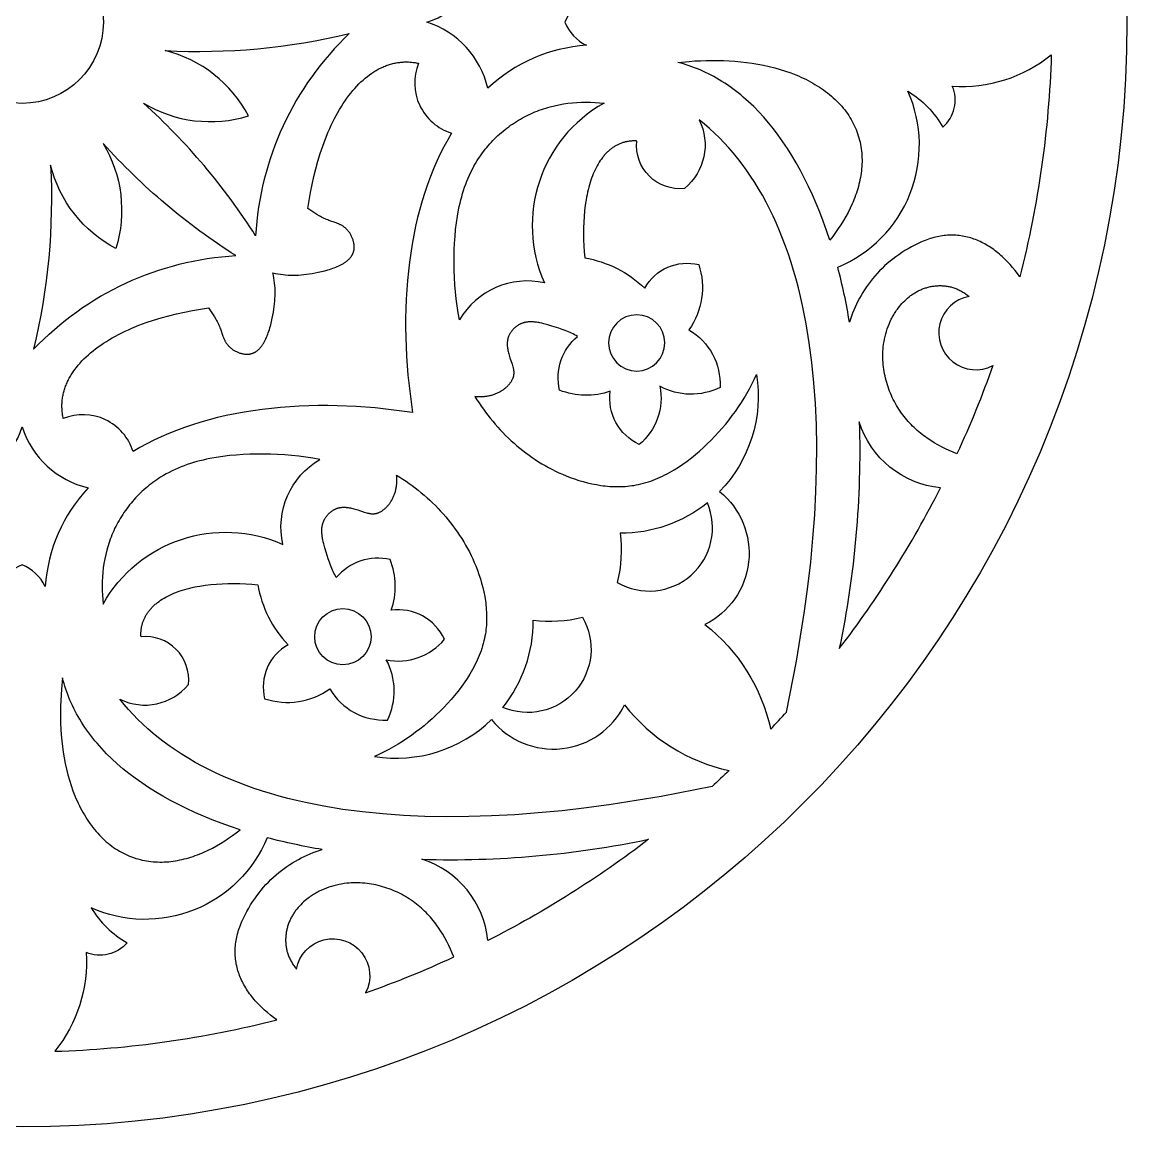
# Model space of a CAD drawing. Extents: x 4084 to 4967, y 642 to 1525.
# Drawn here: x 4525.8 to 4967.3, y 641.6 to 1083.1 of the extents above; entities that cross this region are included whole.
import ezdxf

# ---------------------------------------------------------------- set-up
doc = ezdxf.new("R2010")
doc.units = 0
doc.layers.add('LAYER_1', color=1, linetype='CONTINUOUS')

msp = doc.modelspace()

# ---------------------------------------------------------------- linework, layer by layer
at = {"layer": 'LAYER_1'}
for points in [[(4687.6, 1083.1, 0.262072), (4711.95, 1109.55, 0.173657), (4751.35, 1092.38, 0.181067), (4742.7, 1083.1, 0.181067), (4751.35, 1073.82, 0.173657), (4711.95, 1056.66, 0.262072)], [(4574.28, 1050.72, 0.212453), (4616.31, 1045.62, 0.212453), (4582.98, 1071.73, 0.072646), (4656.55, 1078.52, 0.19036), (4619.15, 997.68, 0.068279)], [(4851.76, 985.17, 0.422668), (4879.77, 1055.47, -0.127435), (4893.76, 1041.14, 0.326761), (4897.54, 1057.54, 0.189007), (4937.09, 1070.02, -0.054597), (4924.51, 981.31), (4923.57, 982.59), (4922.6, 983.84), (4921.62, 985.04), (4920.6, 986.2), (4919.57, 987.32), (4918.51, 988.39), (4917.43, 989.41), (4916.88, 989.9), (4916.33, 990.38), (4915.77, 990.85), (4915.21, 991.3), (4914.64, 991.75), (4914.07, 992.17), (4913.49, 992.59), (4912.9, 992.99), (4912.31, 993.37), (4911.72, 993.75), (4911.12, 994.1), (4910.52, 994.45), (4909.91, 994.77), (4909.3, 995.09), (4908.68, 995.38), (4908.06, 995.67), (4907.44, 995.93), (4906.81, 996.18), (4906.18, 996.42), (4905.54, 996.64), (4904.9, 996.84), (4904.25, 997.03), (4903.61, 997.2), (4902.96, 997.35), (4902.3, 997.49), (4901.64, 997.61), (4900.98, 997.71), (4900.32, 997.8), (4899.65, 997.87), (4898.98, 997.92), (4898.31, 997.95), (4897.64, 997.97), (4896.96, 997.97), (4896.28, 997.95), (4895.6, 997.92), (4894.92, 997.87), (4894.23, 997.8), (4893.55, 997.71), (4892.86, 997.6), (4892.17, 997.48), (4891.48, 997.34), (4890.79, 997.18), (4890.1, 997), (4889.41, 996.81), (4888.71, 996.59), (4888.02, 996.36), (4887.33, 996.11), (4886.63, 995.85), (4885.94, 995.57), (4885.24, 995.27), (4883.87, 994.63), (4882.51, 993.96), (4881.19, 993.26), (4879.88, 992.53), (4878.61, 991.77), (4877.36, 990.98), (4876.14, 990.16), (4874.95, 989.31), (4873.79, 988.43), (4872.66, 987.53), (4871.56, 986.6), (4870.5, 985.65), (4869.47, 984.67), (4868.47, 983.67), (4867.51, 982.66), (4866.58, 981.62), (4865.68, 980.56), (4864.82, 979.48), (4864, 978.39), (4863.21, 977.28), (4862.45, 976.16), (4861.74, 975.02), (4861.05, 973.87), (4860.41, 972.72), (4859.79, 971.55), (4859.21, 970.37), (4858.67, 969.18), (4858.16, 967.99), (4857.69, 966.79), (4857.25, 965.59), (4856.84, 964.38), (4856.46, 963.18, 0.023045)], [(4681.86, 927.06), (4674.41, 928.09), (4666.89, 928.9), (4659.31, 929.47), (4651.72, 929.78), (4647.93, 929.84), (4644.14, 929.84), (4640.36, 929.76), (4636.59, 929.62), (4632.85, 929.4), (4629.12, 929.11), (4625.42, 928.75), (4621.74, 928.32), (4618.1, 927.81), (4614.5, 927.23), (4610.94, 926.58), (4607.43, 925.85), (4603.96, 925.04), (4600.55, 924.17), (4597.2, 923.21), (4593.91, 922.19), (4590.68, 921.09), (4587.52, 919.93), (4584.43, 918.69), (4581.42, 917.38), (4578.49, 916), (4575.64, 914.56), (4572.87, 913.05), (4570.19, 911.47, 0.437486), (4542.28, 924.72), (4542.19, 925.15), (4542.11, 925.58), (4542.03, 926.02), (4541.97, 926.45), (4541.91, 926.89), (4541.86, 927.33), (4541.82, 927.77), (4541.79, 928.21), (4541.77, 928.65), (4541.75, 929.1), (4541.75, 929.54), (4541.75, 929.98), (4541.76, 930.43), (4541.78, 930.88), (4541.81, 931.32), (4541.85, 931.77), (4541.9, 932.22), (4541.96, 932.67), (4542.03, 933.12), (4542.1, 933.57), (4542.19, 934.02), (4542.28, 934.47), (4542.39, 934.92), (4542.5, 935.37), (4542.63, 935.82), (4542.76, 936.27), (4542.91, 936.72), (4543.06, 937.17), (4543.23, 937.62), (4543.4, 938.07), (4543.58, 938.52), (4543.78, 938.97), (4543.98, 939.42), (4544.19, 939.86), (4544.42, 940.31), (4544.65, 940.76), (4544.89, 941.2), (4545.15, 941.64), (4545.41, 942.09), (4545.68, 942.53), (4546.26, 943.4), (4546.88, 944.28), (4547.53, 945.14), (4548.23, 946), (4548.96, 946.85), (4549.74, 947.7), (4550.55, 948.53), (4551.4, 949.35), (4552.29, 950.17), (4553.22, 950.97), (4554.18, 951.76), (4555.18, 952.54), (4556.21, 953.31), (4557.28, 954.06), (4558.38, 954.8), (4559.52, 955.53), (4560.69, 956.24), (4561.88, 956.94), (4563.11, 957.62), (4564.37, 958.29), (4565.66, 958.93), (4566.97, 959.57), (4568.31, 960.18), (4569.67, 960.78), (4572.47, 961.93), (4575.35, 963), (4578.31, 964), (4581.34, 964.92), (4584.42, 965.77), (4587.55, 966.55), (4590.71, 967.25), (4593.91, 967.87), (4597.12, 968.42), (4600.34, 968.9), (4602.71, 965.29), (4603.26, 964.36), (4603.52, 963.89), (4603.78, 963.42), (4604.03, 962.94), (4604.26, 962.46), (4604.49, 961.96), (4604.7, 961.47), (4604.89, 960.99), (4605.07, 960.51), (4606.08, 957.58), (4606.27, 957.1), (4606.46, 956.63), (4606.67, 956.17), (4606.78, 955.94), (4606.9, 955.71), (4607.02, 955.49), (4607.14, 955.27), (4607.28, 955.05), (4607.41, 954.83), (4607.56, 954.62), (4607.71, 954.42), (4607.86, 954.21), (4608.03, 954.01), (4608.12, 953.9), (4608.22, 953.79), (4608.43, 953.57), (4608.64, 953.35), (4608.86, 953.15), (4609.09, 952.95), (4609.33, 952.75), (4609.57, 952.56), (4609.82, 952.38), (4610.08, 952.2), (4610.34, 952.04), (4610.61, 951.87), (4610.88, 951.72), (4611.16, 951.57), (4611.44, 951.43), (4611.72, 951.3), (4612.01, 951.18), (4612.3, 951.07), (4612.59, 950.96), (4612.88, 950.86), (4613.18, 950.77), (4613.47, 950.69), (4613.77, 950.62), (4614.06, 950.56), (4614.36, 950.51), (4614.65, 950.46), (4614.94, 950.43), (4615.23, 950.41), (4615.37, 950.4), (4615.52, 950.4), (4615.66, 950.39), (4615.8, 950.39), (4615.94, 950.4), (4616.08, 950.4), (4616.22, 950.41), (4616.36, 950.42), (4616.49, 950.44), (4616.63, 950.45), (4616.76, 950.47), (4616.89, 950.49), (4617.02, 950.52), (4617.15, 950.55), (4617.27, 950.58), (4617.4, 950.61), (4617.52, 950.64), (4617.65, 950.68), (4617.77, 950.72), (4617.89, 950.76), (4618.01, 950.81), (4618.13, 950.85), (4618.25, 950.9), (4618.37, 950.95), (4618.48, 951.01), (4618.6, 951.06), (4618.71, 951.12), (4618.82, 951.18), (4618.94, 951.25), (4619.05, 951.31), (4619.16, 951.38), (4619.27, 951.45), (4619.37, 951.52), (4619.48, 951.6), (4619.69, 951.75), (4619.9, 951.91), (4620.1, 952.08), (4620.3, 952.26), (4620.49, 952.45), (4620.68, 952.64), (4620.87, 952.84), (4621.05, 953.05), (4621.23, 953.26), (4621.41, 953.48), (4621.58, 953.71), (4621.75, 953.94), (4621.91, 954.18), (4622.07, 954.42), (4622.23, 954.67), (4622.39, 954.93), (4622.54, 955.19), (4622.68, 955.46), (4622.97, 956), (4623.24, 956.57), (4623.5, 957.15), (4623.75, 957.74), (4623.99, 958.35), (4624.21, 958.96), (4624.43, 959.59), (4624.63, 960.23), (4624.83, 960.87), (4625.18, 962.17), (4625.5, 963.47), (4625.78, 964.77), (4626.04, 966.05), (4626.24, 967.21), (4626.42, 968.35), (4626.58, 969.46), (4626.7, 970.56), (4626.81, 971.63), (4626.88, 972.69), (4626.93, 973.74), (4626.94, 974.77), (4626.93, 975.8), (4626.89, 976.82), (4626.82, 977.83), (4626.73, 978.84), (4626.6, 979.85), (4626.44, 980.87), (4626.24, 981.88), (4626.02, 982.9), (4627.04, 982.68), (4628.06, 982.49), (4629.07, 982.33), (4630.08, 982.2), (4631.09, 982.1), (4632.11, 982.03), (4633.12, 981.99), (4634.15, 981.98), (4635.19, 982), (4636.23, 982.04), (4637.29, 982.12), (4638.37, 982.22), (4639.46, 982.35), (4640.57, 982.5), (4641.71, 982.68), (4642.87, 982.89), (4644.15, 983.14), (4645.45, 983.42), (4646.75, 983.74), (4648.05, 984.1), (4648.7, 984.29), (4649.33, 984.49), (4649.96, 984.71), (4650.58, 984.93), (4651.18, 985.17), (4651.78, 985.42), (4652.36, 985.68), (4652.92, 985.95), (4653.47, 986.24), (4653.73, 986.39), (4653.99, 986.54), (4654.25, 986.69), (4654.5, 986.85), (4654.74, 987.01), (4654.98, 987.18), (4655.22, 987.34), (4655.44, 987.52), (4655.66, 987.69), (4655.88, 987.87), (4656.08, 988.05), (4656.29, 988.24), (4656.48, 988.43), (4656.66, 988.63), (4656.84, 988.82), (4657.01, 989.03), (4657.17, 989.23), (4657.33, 989.44), (4657.4, 989.55), (4657.47, 989.66), (4657.54, 989.77), (4657.61, 989.88), (4657.68, 989.99), (4657.74, 990.1), (4657.8, 990.21), (4657.86, 990.33), (4657.92, 990.44), (4657.97, 990.56), (4658.02, 990.67), (4658.07, 990.79), (4658.12, 990.91), (4658.16, 991.03), (4658.2, 991.15), (4658.24, 991.27), (4658.28, 991.4), (4658.32, 991.52), (4658.35, 991.65), (4658.38, 991.78), (4658.4, 991.9), (4658.43, 992.03), (4658.45, 992.16), (4658.47, 992.29), (4658.49, 992.43), (4658.5, 992.57), (4658.51, 992.7), (4658.52, 992.84), (4658.53, 992.98), (4658.53, 993.12), (4658.53, 993.26), (4658.53, 993.41), (4658.52, 993.55), (4658.51, 993.69), (4658.49, 993.98), (4658.46, 994.27), (4658.42, 994.57), (4658.36, 994.86), (4658.3, 995.16), (4658.23, 995.45), (4658.15, 995.75), (4658.06, 996.04), (4657.96, 996.33), (4657.86, 996.62), (4657.74, 996.91), (4657.62, 997.2), (4657.49, 997.48), (4657.35, 997.76), (4657.2, 998.04), (4657.05, 998.31), (4656.89, 998.58), (4656.72, 998.84), (4656.54, 999.1), (4656.36, 999.35), (4656.17, 999.6), (4655.98, 999.83), (4655.78, 1000.06), (4655.57, 1000.28), (4655.36, 1000.5), (4655.14, 1000.7), (4655.03, 1000.8), (4654.91, 1000.9), (4654.71, 1001.06), (4654.51, 1001.22), (4654.3, 1001.37), (4654.09, 1001.51), (4653.87, 1001.65), (4653.66, 1001.78), (4653.43, 1001.9), (4653.21, 1002.03), (4652.98, 1002.14), (4652.75, 1002.25), (4652.29, 1002.46), (4651.82, 1002.66), (4651.34, 1002.84), (4648.42, 1003.86), (4647.93, 1004.04), (4647.46, 1004.22), (4646.96, 1004.44), (4646.47, 1004.66), (4645.98, 1004.9), (4645.5, 1005.14), (4645.03, 1005.4), (4644.56, 1005.66), (4643.63, 1006.22), (4640.02, 1008.58), (4640.5, 1011.8), (4641.05, 1015.02), (4641.68, 1018.21), (4642.38, 1021.38), (4643.15, 1024.5), (4644, 1027.59), (4644.93, 1030.61), (4645.93, 1033.57), (4647, 1036.45), (4648.14, 1039.25), (4648.74, 1040.61), (4649.36, 1041.95), (4649.99, 1043.27), (4650.64, 1044.55), (4651.3, 1045.81), (4651.98, 1047.04), (4652.68, 1048.24), (4653.39, 1049.4), (4654.12, 1050.54), (4654.86, 1051.64), (4655.61, 1052.71), (4656.38, 1053.75), (4657.16, 1054.74), (4657.95, 1055.71), (4658.76, 1056.63), (4659.57, 1057.52), (4660.39, 1058.37), (4661.23, 1059.19), (4662.07, 1059.96), (4662.92, 1060.69), (4663.78, 1061.39), (4664.65, 1062.05), (4665.52, 1062.66), (4666.4, 1063.24), (4666.84, 1063.51), (4667.28, 1063.78), (4667.72, 1064.03), (4668.17, 1064.27), (4668.61, 1064.51), (4669.06, 1064.73), (4669.51, 1064.94), (4669.95, 1065.15), (4670.4, 1065.34), (4670.85, 1065.52), (4671.3, 1065.7), (4671.75, 1065.86), (4672.2, 1066.02), (4672.65, 1066.16), (4673.1, 1066.29), (4673.55, 1066.42), (4674, 1066.53), (4674.45, 1066.64), (4674.9, 1066.73), (4675.35, 1066.82), (4675.8, 1066.9), (4676.25, 1066.96), (4676.7, 1067.02), (4677.15, 1067.07), (4677.6, 1067.11), (4678.05, 1067.14), (4678.49, 1067.16), (4678.94, 1067.17), (4679.38, 1067.18), (4679.83, 1067.17), (4680.27, 1067.16), (4680.71, 1067.13), (4681.15, 1067.1), (4681.59, 1067.06), (4682.03, 1067.01), (4682.47, 1066.96), (4682.91, 1066.89), (4683.34, 1066.82), (4683.77, 1066.74), (4684.2, 1066.65, 0.437486), (4697.45, 1038.73), (4695.88, 1036.05), (4694.37, 1033.29), (4692.92, 1030.43), (4691.55, 1027.5), (4690.24, 1024.49), (4689, 1021.4), (4687.83, 1018.24), (4686.73, 1015.02), (4685.71, 1011.72), (4684.76, 1008.37), (4683.88, 1004.96), (4683.08, 1001.5), (4682.35, 997.98), (4681.69, 994.42), (4681.11, 990.82), (4680.61, 987.18), (4680.17, 983.51), (4679.81, 979.81), (4679.52, 976.08), (4679.31, 972.33), (4679.16, 968.56), (4679.09, 964.78), (4679.08, 961), (4679.14, 957.2), (4679.45, 949.61), (4680.02, 942.04), (4680.83, 934.51)], [(4758.35, 1050.72, 0.387941), (4734.57, 978.86, 0.32891), (4700.61, 964.1), (4700.08, 966.89), (4699.63, 969.69), (4699.27, 972.5), (4698.97, 975.33), (4698.75, 978.16), (4698.59, 981.01), (4698.49, 983.88), (4698.45, 986.76), (4698.47, 989.43), (4698.53, 992.12), (4698.64, 994.81), (4698.82, 997.49), (4699.07, 1000.18), (4699.38, 1002.85), (4699.78, 1005.5), (4700.25, 1008.13), (4700.53, 1009.44), (4700.82, 1010.74), (4701.14, 1012.03), (4701.48, 1013.31), (4701.84, 1014.58), (4702.24, 1015.84), (4702.65, 1017.09), (4703.1, 1018.33), (4703.57, 1019.56), (4704.07, 1020.78), (4704.6, 1021.98), (4705.16, 1023.17), (4705.74, 1024.34), (4706.36, 1025.5), (4707.01, 1026.64), (4707.7, 1027.77), (4708.19, 1028.54), (4708.7, 1029.31), (4709.23, 1030.06), (4709.77, 1030.81), (4710.33, 1031.55), (4710.9, 1032.28), (4711.49, 1033), (4712.09, 1033.71), (4712.7, 1034.4), (4713.33, 1035.09), (4713.97, 1035.77), (4714.62, 1036.43), (4715.28, 1037.08), (4715.96, 1037.72), (4716.65, 1038.35), (4717.35, 1038.97), (4718.06, 1039.57), (4718.79, 1040.16), (4719.52, 1040.73), (4720.27, 1041.3), (4721.02, 1041.85), (4721.79, 1042.38), (4722.56, 1042.9), (4723.35, 1043.41), (4724.14, 1043.9), (4724.94, 1044.37), (4725.76, 1044.83), (4726.58, 1045.27), (4727.4, 1045.7), (4728.24, 1046.11), (4729.08, 1046.51), (4729.93, 1046.88), (4730.77, 1047.24), (4731.61, 1047.57), (4732.46, 1047.89), (4733.32, 1048.2), (4734.18, 1048.49), (4735.04, 1048.76), (4735.92, 1049.01), (4736.79, 1049.26), (4738.55, 1049.69), (4740.33, 1050.07), (4742.12, 1050.38), (4743.92, 1050.64), (4745.72, 1050.84), (4747.53, 1050.98), (4749.34, 1051.07), (4751.15, 1051.11), (4752.96, 1051.09), (4754.77, 1051.02), (4756.57, 1050.89)], [(4798.69, 842.39, -0.174213), (4824.95, 800.54, 0.005671), (4831.28, 807.4), (4835.27, 827.77), (4838.51, 847.76), (4839.83, 857.59), (4840.94, 867.29), (4841.85, 876.85), (4842.55, 886.26), (4843.04, 895.51), (4843.31, 904.59), (4843.37, 913.48), (4843.21, 922.18), (4842.84, 930.69), (4842.24, 938.97), (4841.43, 947.04), (4840.4, 954.88), (4839.16, 962.48), (4837.69, 969.83), (4836.88, 973.42), (4836.02, 976.93), (4835.1, 980.39), (4834.13, 983.78), (4833.11, 987.1), (4832.04, 990.35), (4830.91, 993.54), (4829.74, 996.66), (4828.51, 999.7), (4827.23, 1002.68), (4825.91, 1005.59), (4824.53, 1008.43), (4823.11, 1011.2), (4821.64, 1013.9), (4820.12, 1016.52), (4818.56, 1019.07), (4816.95, 1021.55), (4815.29, 1023.96), (4813.59, 1026.29), (4811.84, 1028.55), (4810.06, 1030.74), (4808.23, 1032.85), (4806.35, 1034.9), (4804.44, 1036.86), (4802.49, 1038.76), (4800.49, 1040.58), (4798.46, 1042.32), (4796.39, 1044, -0.348975), (4790.54, 1016.65, -0.480384), (4771.5, 1035.58), (4771.18, 1035.59), (4770.86, 1035.6), (4770.55, 1035.61), (4770.23, 1035.61), (4769.92, 1035.6), (4769.6, 1035.59), (4769.29, 1035.57), (4768.98, 1035.54), (4768.67, 1035.51), (4768.36, 1035.47), (4768.05, 1035.43), (4767.74, 1035.38), (4767.43, 1035.32), (4767.12, 1035.26), (4766.82, 1035.19), (4766.51, 1035.11), (4766.21, 1035.02), (4765.91, 1034.93), (4765.61, 1034.84), (4765.31, 1034.73), (4765.01, 1034.62), (4764.72, 1034.5), (4764.42, 1034.38), (4764.13, 1034.25), (4763.84, 1034.11), (4763.55, 1033.96), (4763.26, 1033.81), (4762.98, 1033.65), (4762.7, 1033.49), (4762.41, 1033.31), (4762.14, 1033.13), (4761.86, 1032.95), (4761.58, 1032.75), (4761.31, 1032.55), (4761.04, 1032.34), (4760.77, 1032.13), (4760.51, 1031.9), (4760.24, 1031.68), (4759.98, 1031.44), (4759.73, 1031.2), (4759.47, 1030.95), (4759.22, 1030.69), (4758.97, 1030.42), (4758.72, 1030.15), (4758.48, 1029.87), (4758.24, 1029.59), (4757.76, 1029), (4757.3, 1028.38), (4756.85, 1027.74), (4756.41, 1027.07), (4755.99, 1026.37), (4755.58, 1025.65), (4755.18, 1024.9), (4754.79, 1024.12), (4754.42, 1023.32), (4754.07, 1022.5), (4753.73, 1021.66), (4753.4, 1020.79), (4753.09, 1019.9), (4752.8, 1018.98), (4752.52, 1018.05), (4752.25, 1017.09), (4752.01, 1016.12), (4751.77, 1015.13), (4751.56, 1014.12), (4751.35, 1013.09), (4751.17, 1012.04), (4750.84, 1009.9), (4750.58, 1007.71), (4750.39, 1005.46), (4750.25, 1003.18), (4750.17, 1000.85), (4750.16, 998.5), (4750.2, 996.12), (4750.29, 993.72), (4750.44, 991.31), (4750.64, 988.9, -0.151207), (4774.62, 976.78, -0.338214), (4796.19, 986.19, -0.239572), (4792.29, 960.15, -0.279084), (4804.71, 937.14, -0.247206), (4780.65, 937.61, -0.276208), (4772.46, 914.34, -0.330951), (4760.85, 935.58, -0.176903), (4740.6, 936, -0.284816), (4747.82, 957.53), (4747.22, 957.87), (4746.62, 958.19), (4746.01, 958.5), (4745.39, 958.79), (4744.77, 959.07), (4744.15, 959.34), (4742.88, 959.85), (4741.59, 960.33), (4740.28, 960.78), (4737.57, 961.64), (4735.96, 962.13), (4734.32, 962.58), (4733.5, 962.77), (4732.67, 962.95), (4732.26, 963.03), (4731.85, 963.1), (4731.44, 963.16), (4731.03, 963.21), (4730.63, 963.26), (4730.22, 963.29), (4729.82, 963.32), (4729.41, 963.33), (4729.01, 963.33), (4728.62, 963.32), (4728.22, 963.3), (4728.02, 963.28), (4727.83, 963.26), (4727.63, 963.24), (4727.44, 963.21), (4727.25, 963.18), (4727.05, 963.14), (4726.86, 963.1), (4726.67, 963.06), (4726.48, 963.02), (4726.29, 962.97), (4726.1, 962.91), (4725.92, 962.85), (4725.73, 962.79), (4725.55, 962.72), (4725.36, 962.65), (4725.18, 962.58), (4725, 962.5), (4724.82, 962.41), (4724.63, 962.32), (4724.44, 962.22), (4724.25, 962.11), (4724.07, 962), (4723.88, 961.89), (4723.7, 961.77), (4723.52, 961.64), (4723.34, 961.51), (4723.17, 961.38), (4723, 961.24), (4722.83, 961.1), (4722.66, 960.96), (4722.5, 960.81), (4722.34, 960.66), (4722.18, 960.5), (4722.03, 960.34), (4721.88, 960.18), (4721.74, 960.01), (4721.6, 959.84), (4721.46, 959.67), (4721.33, 959.49), (4721.2, 959.32), (4721.07, 959.13), (4720.95, 958.95), (4720.84, 958.77), (4720.73, 958.58), (4720.63, 958.39), (4720.53, 958.2), (4720.43, 958), (4720.34, 957.81), (4720.26, 957.61), (4720.19, 957.41), (4720.11, 957.2), (4720.04, 956.98), (4719.98, 956.76), (4719.92, 956.54), (4719.87, 956.32), (4719.83, 956.1), (4719.79, 955.87), (4719.76, 955.64), (4719.73, 955.42), (4719.71, 955.19), (4719.7, 954.96), (4719.69, 954.73), (4719.69, 954.5), (4719.69, 954.27), (4719.69, 954.04), (4719.71, 953.8), (4719.72, 953.57), (4719.74, 953.34), (4719.77, 953.1), (4719.8, 952.87), (4719.87, 952.4), (4719.95, 951.92), (4720.05, 951.45), (4720.17, 950.98), (4720.29, 950.51), (4720.43, 950.04), (4720.77, 948.98), (4721.65, 946.37), (4721.81, 945.86), (4721.95, 945.35), (4722.01, 945.09), (4722.07, 944.84), (4722.12, 944.59), (4722.16, 944.33), (4722.2, 944.08), (4722.24, 943.83), (4722.26, 943.58), (4722.28, 943.34), (4722.29, 943.09), (4722.29, 942.97), (4722.29, 942.84), (4722.29, 942.72), (4722.28, 942.6), (4722.27, 942.48), (4722.26, 942.35), (4722.25, 942.23), (4722.24, 942.11), (4722.22, 941.99), (4722.2, 941.87), (4722.18, 941.75), (4722.15, 941.64), (4722.12, 941.52), (4722.09, 941.41), (4722.06, 941.29), (4722.03, 941.18), (4721.99, 941.06), (4721.95, 940.95), (4721.91, 940.84), (4721.87, 940.72), (4721.78, 940.5), (4721.68, 940.28), (4721.57, 940.05), (4721.45, 939.83), (4721.33, 939.62), (4721.2, 939.4), (4721.06, 939.19), (4720.91, 938.98), (4720.76, 938.77), (4720.6, 938.56), (4720.44, 938.36), (4720.27, 938.16), (4720.09, 937.96), (4719.91, 937.77), (4719.73, 937.58), (4719.53, 937.39), (4719.34, 937.21), (4719.14, 937.03), (4718.94, 936.85), (4718.73, 936.68), (4718.52, 936.51), (4718.31, 936.35), (4718.09, 936.19), (4717.87, 936.03), (4717.65, 935.88), (4717.42, 935.73), (4717.2, 935.59), (4716.9, 935.41), (4716.59, 935.24), (4716.29, 935.07), (4715.98, 934.91), (4715.67, 934.77), (4715.35, 934.63), (4715.04, 934.49), (4714.72, 934.37), (4714.4, 934.25), (4714.08, 934.14), (4713.76, 934.04), (4713.43, 933.94), (4713.1, 933.86), (4712.78, 933.78), (4712.45, 933.7), (4712.12, 933.64), (4711.79, 933.58), (4711.46, 933.52), (4711.13, 933.48), (4710.79, 933.44), (4710.46, 933.41), (4710.13, 933.38), (4709.79, 933.36), (4709.46, 933.35), (4709.13, 933.34), (4708.79, 933.34), (4708.46, 933.34), (4708.13, 933.35), (4707.46, 933.39), (4706.8, 933.45), (4707.6, 932.17), (4708.42, 930.91), (4709.27, 929.65), (4710.14, 928.41), (4711.04, 927.19), (4711.96, 925.97), (4712.9, 924.78), (4713.87, 923.6), (4714.86, 922.44), (4715.87, 921.29), (4716.9, 920.16), (4717.96, 919.05), (4719.03, 917.96), (4720.13, 916.89), (4721.25, 915.84), (4722.39, 914.82), (4723.55, 913.81), (4724.73, 912.83), (4725.93, 911.87), (4727.14, 910.93), (4728.38, 910.02), (4729.64, 909.14), (4730.91, 908.28), (4732.21, 907.44), (4733.52, 906.64), (4734.84, 905.86), (4736.19, 905.11), (4737.55, 904.39), (4738.93, 903.7), (4740.33, 903.03), (4741.74, 902.41), (4743.17, 901.81), (4744.86, 901.15), (4746.57, 900.54), (4748.29, 899.97), (4750.03, 899.46), (4751.78, 899), (4753.54, 898.6), (4755.31, 898.26), (4757.08, 897.97), (4757.97, 897.85), (4758.86, 897.75), (4759.74, 897.66), (4760.63, 897.59), (4761.52, 897.54), (4762.4, 897.5), (4763.29, 897.48), (4764.17, 897.48), (4765.05, 897.5), (4765.93, 897.53), (4766.8, 897.59), (4767.68, 897.66), (4768.55, 897.75), (4769.42, 897.86), (4770.28, 897.99), (4771.14, 898.14), (4772.14, 898.33), (4773.13, 898.56), (4774.12, 898.81), (4775.1, 899.09), (4776.07, 899.39), (4777.04, 899.72), (4778, 900.07), (4778.96, 900.44), (4779.9, 900.84), (4780.85, 901.25), (4781.78, 901.69), (4782.71, 902.15), (4783.63, 902.62), (4784.54, 903.12), (4785.45, 903.64), (4786.35, 904.17), (4788.12, 905.28), (4789.87, 906.46), (4791.58, 907.7), (4793.26, 908.99), (4794.91, 910.32), (4796.52, 911.7), (4798.1, 913.12), (4799.64, 914.57), (4801.19, 916.1), (4802.7, 917.65), (4804.17, 919.23), (4805.6, 920.84), (4806.98, 922.48), (4808.33, 924.14), (4809.63, 925.84), (4810.88, 927.56), (4812.09, 929.3), (4813.26, 931.08), (4814.38, 932.88), (4815.45, 934.7), (4816.48, 936.55), (4817.46, 938.43), (4818.39, 940.33), (4819.28, 942.26, -0.236208), (4804.55, 895.5, -0.54694)], [(4558.2, 1034.64, -0.212453), (4563.3, 992.61, -0.212453), (4537.19, 1025.94, -0.072646), (4530.41, 952.38, -0.19036), (4611.25, 989.77, -0.068279)], [(4904.23, 973.45, 1.162222), (4913.73, 945.85, -0.023123), (4899.4, 910.61), (4897.85, 911.22), (4896.3, 911.87), (4894.78, 912.58), (4893.27, 913.33), (4891.79, 914.13), (4890.33, 914.98), (4888.9, 915.88), (4887.5, 916.83), (4886.81, 917.32), (4886.13, 917.82), (4885.46, 918.34), (4884.8, 918.87), (4884.15, 919.41), (4883.51, 919.96), (4882.88, 920.53), (4882.26, 921.1), (4881.65, 921.69), (4881.06, 922.29), (4880.47, 922.91), (4879.9, 923.53), (4879.34, 924.17), (4878.8, 924.82), (4878.27, 925.48), (4877.75, 926.15), (4877.22, 926.88), (4876.7, 927.62), (4876.2, 928.37), (4875.71, 929.13), (4875.25, 929.91), (4874.8, 930.7), (4874.37, 931.49), (4873.95, 932.3), (4873.55, 933.12), (4873.18, 933.94), (4872.82, 934.78), (4872.48, 935.62), (4872.15, 936.47), (4871.85, 937.33), (4871.57, 938.19), (4871.31, 939.06), (4871.06, 939.93), (4870.84, 940.81), (4870.64, 941.69), (4870.45, 942.58), (4870.29, 943.47), (4870.15, 944.36), (4870.03, 945.26), (4869.93, 946.16), (4869.86, 947.05), (4869.8, 947.95), (4869.77, 948.85), (4869.76, 949.75), (4869.78, 950.65), (4869.82, 951.55), (4869.88, 952.45), (4869.96, 953.34), (4870.09, 954.38), (4870.25, 955.42), (4870.44, 956.45), (4870.67, 957.47), (4870.93, 958.49), (4871.22, 959.5), (4871.54, 960.49), (4871.9, 961.47), (4872.28, 962.44), (4872.7, 963.4), (4873.16, 964.34), (4873.4, 964.81), (4873.64, 965.27), (4873.9, 965.72), (4874.16, 966.17), (4874.43, 966.62), (4874.71, 967.06), (4875, 967.5), (4875.29, 967.93), (4875.6, 968.36), (4875.91, 968.78), (4876.39, 969.4), (4876.89, 970.01), (4877.41, 970.6), (4877.95, 971.18), (4878.5, 971.74), (4879.07, 972.28), (4879.66, 972.8), (4880.26, 973.31), (4880.88, 973.79), (4881.2, 974.02), (4881.52, 974.25), (4881.85, 974.47), (4882.17, 974.68), (4882.51, 974.89), (4882.84, 975.09), (4883.18, 975.29), (4883.52, 975.48), (4883.87, 975.66), (4884.22, 975.84), (4884.58, 976.01), (4884.94, 976.17), (4885.3, 976.32), (4885.66, 976.47), (4886.03, 976.61), (4886.41, 976.74), (4886.79, 976.87), (4887.17, 976.98), (4887.55, 977.09), (4887.94, 977.2), (4888.33, 977.29), (4888.72, 977.38), (4889.11, 977.45), (4889.5, 977.52), (4889.9, 977.58), (4890.3, 977.64), (4890.69, 977.68), (4891.09, 977.72), (4891.49, 977.75), (4891.89, 977.77), (4892.29, 977.78), (4892.69, 977.78), (4893.09, 977.78), (4893.49, 977.77), (4893.89, 977.74), (4894.29, 977.71), (4894.68, 977.67), (4895.08, 977.63), (4895.47, 977.57), (4895.86, 977.5), (4896.25, 977.43), (4896.64, 977.35), (4897.02, 977.25), (4897.4, 977.15), (4897.78, 977.04), (4898.16, 976.92), (4898.57, 976.78), (4898.99, 976.62), (4899.39, 976.45), (4899.8, 976.28), (4900.19, 976.09), (4900.59, 975.89), (4900.98, 975.68), (4901.36, 975.47), (4901.74, 975.24), (4902.11, 975.01), (4902.48, 974.77), (4902.84, 974.52), (4903.2, 974.26), (4903.55, 974), (4903.89, 973.73)], [(4892.81, 896.99, -0.301274), (4860.36, 923.32, -0.05864), (4852.38, 832.75, 0.046215)], [(4525.82, 921.32, 0.262072), (4552.27, 896.97, 0.173657), (4535.1, 857.58, 0.181067), (4525.82, 866.22, 0.181067), (4516.54, 857.58, 0.173657), (4499.38, 896.97, 0.262072)], [(4558.2, 850.57, -0.387941), (4630.06, 874.35, -0.32891), (4644.83, 908.32), (4642.03, 908.84), (4639.23, 909.29), (4636.42, 909.66), (4633.6, 909.95), (4630.76, 910.17), (4627.91, 910.33), (4625.05, 910.43), (4622.16, 910.47), (4619.49, 910.46), (4616.81, 910.4), (4614.12, 910.28), (4611.43, 910.1), (4608.75, 909.86), (4606.08, 909.54), (4603.42, 909.15), (4600.79, 908.67), (4599.49, 908.4), (4598.19, 908.1), (4596.9, 907.79), (4595.61, 907.45), (4594.34, 907.08), (4593.08, 906.69), (4591.83, 906.27), (4590.59, 905.83), (4589.36, 905.35), (4588.15, 904.85), (4586.94, 904.33), (4585.76, 903.77), (4584.58, 903.18), (4583.42, 902.56), (4582.28, 901.91), (4581.16, 901.23), (4580.38, 900.73), (4579.62, 900.22), (4578.86, 899.69), (4578.11, 899.15), (4577.37, 898.59), (4576.64, 898.02), (4575.93, 897.44), (4575.22, 896.84), (4574.52, 896.22), (4573.83, 895.6), (4573.16, 894.96), (4572.49, 894.31), (4571.84, 893.64), (4571.2, 892.96), (4570.57, 892.27), (4569.96, 891.57), (4569.36, 890.86), (4568.77, 890.14), (4568.19, 889.4), (4567.63, 888.66), (4567.08, 887.9), (4566.54, 887.13), (4566.02, 886.36), (4565.52, 885.57), (4565.03, 884.78), (4564.55, 883.98), (4564.09, 883.17), (4563.65, 882.35), (4563.22, 881.52), (4562.81, 880.69), (4562.42, 879.84), (4562.04, 878.99), (4561.69, 878.16), (4561.35, 877.31), (4561.03, 876.46), (4560.73, 875.61), (4560.44, 874.74), (4560.17, 873.88), (4559.91, 873.01), (4559.67, 872.13), (4559.23, 870.37), (4558.86, 868.59), (4558.54, 866.81), (4558.28, 865.01), (4558.08, 863.2), (4557.94, 861.39), (4557.85, 859.58), (4557.82, 857.77), (4557.84, 855.96), (4557.91, 854.16), (4558.03, 852.36)], [(4766.54, 810.23, 0.174213), (4808.38, 783.98, -0.005671), (4801.52, 777.64), (4781.16, 773.65), (4761.16, 770.42), (4751.34, 769.1), (4741.64, 767.98), (4732.07, 767.07), (4722.66, 766.37), (4713.41, 765.88), (4704.34, 765.61), (4695.44, 765.55), (4686.74, 765.71), (4678.24, 766.08), (4669.95, 766.68), (4661.88, 767.49), (4654.04, 768.52), (4646.44, 769.77), (4639.09, 771.23), (4635.51, 772.04), (4631.99, 772.91), (4628.54, 773.82), (4625.15, 774.79), (4621.83, 775.81), (4618.57, 776.89), (4615.39, 778.01), (4612.27, 779.19), (4609.22, 780.41), (4606.24, 781.69), (4603.33, 783.01), (4600.49, 784.39), (4597.72, 785.81), (4595.03, 787.28), (4592.4, 788.8), (4589.85, 790.37), (4587.37, 791.98), (4584.97, 793.63), (4582.63, 795.33), (4580.37, 797.08), (4578.18, 798.87), (4576.07, 800.7), (4574.03, 802.57), (4572.06, 804.48), (4570.17, 806.44), (4568.35, 808.43), (4566.6, 810.46), (4564.92, 812.54, 0.348975), (4592.28, 818.38, 0.480384), (4573.35, 837.43), (4573.33, 837.74), (4573.32, 838.06), (4573.31, 838.38), (4573.31, 838.69), (4573.32, 839.01), (4573.33, 839.32), (4573.35, 839.63), (4573.38, 839.95), (4573.41, 840.26), (4573.45, 840.57), (4573.49, 840.88), (4573.54, 841.19), (4573.6, 841.49), (4573.67, 841.8), (4573.74, 842.11), (4573.81, 842.41), (4573.9, 842.71), (4573.99, 843.01), (4574.09, 843.31), (4574.19, 843.61), (4574.3, 843.91), (4574.42, 844.21), (4574.54, 844.5), (4574.68, 844.79), (4574.81, 845.08), (4574.96, 845.37), (4575.11, 845.66), (4575.27, 845.94), (4575.44, 846.23), (4575.61, 846.51), (4575.79, 846.79), (4575.98, 847.06), (4576.17, 847.34), (4576.37, 847.61), (4576.58, 847.88), (4576.8, 848.15), (4577.02, 848.42), (4577.25, 848.68), (4577.48, 848.94), (4577.73, 849.2), (4577.98, 849.45), (4578.24, 849.7), (4578.5, 849.95), (4578.77, 850.2), (4579.05, 850.45), (4579.33, 850.69), (4579.92, 851.16), (4580.54, 851.63), (4581.19, 852.08), (4581.86, 852.51), (4582.55, 852.94), (4583.28, 853.35), (4584.03, 853.75), (4584.8, 854.13), (4585.6, 854.5), (4586.42, 854.85), (4587.27, 855.19), (4588.14, 855.52), (4589.03, 855.83), (4589.94, 856.12), (4590.88, 856.4), (4591.83, 856.67), (4592.8, 856.92), (4593.8, 857.15), (4594.81, 857.37), (4595.84, 857.57), (4596.88, 857.75), (4599.02, 858.08), (4601.21, 858.34), (4603.46, 858.54), (4605.75, 858.67), (4608.07, 858.75), (4610.43, 858.77), (4612.81, 858.73), (4615.2, 858.63), (4617.61, 858.48), (4620.02, 858.28, 0.151207), (4632.14, 834.3, 0.338214), (4622.73, 812.74, 0.239572), (4648.77, 816.64, 0.279084), (4671.78, 804.21, 0.247206), (4671.32, 828.28, 0.276208), (4694.59, 836.46, 0.330951), (4673.34, 848.07, 0.176903), (4672.92, 868.33, 0.284816), (4651.39, 861.1), (4651.06, 861.7), (4650.73, 862.31), (4650.43, 862.92), (4650.13, 863.53), (4649.85, 864.15), (4649.58, 864.78), (4649.07, 866.04), (4648.6, 867.33), (4648.15, 868.64), (4647.28, 871.35), (4646.8, 872.96), (4646.35, 874.6), (4646.15, 875.43), (4645.97, 876.25), (4645.9, 876.66), (4645.83, 877.07), (4645.76, 877.48), (4645.71, 877.89), (4645.67, 878.3), (4645.63, 878.7), (4645.61, 879.11), (4645.59, 879.51), (4645.59, 879.91), (4645.6, 880.31), (4645.63, 880.7), (4645.64, 880.9), (4645.66, 881.1), (4645.69, 881.29), (4645.72, 881.48), (4645.75, 881.68), (4645.78, 881.87), (4645.82, 882.06), (4645.86, 882.25), (4645.91, 882.44), (4645.96, 882.63), (4646.01, 882.82), (4646.07, 883.01), (4646.13, 883.19), (4646.2, 883.38), (4646.27, 883.56), (4646.35, 883.74), (4646.43, 883.92), (4646.51, 884.1), (4646.61, 884.3), (4646.71, 884.48), (4646.81, 884.67), (4646.92, 884.86), (4647.04, 885.04), (4647.16, 885.22), (4647.28, 885.4), (4647.41, 885.58), (4647.54, 885.75), (4647.68, 885.93), (4647.82, 886.09), (4647.97, 886.26), (4648.12, 886.42), (4648.27, 886.58), (4648.42, 886.74), (4648.58, 886.89), (4648.75, 887.04), (4648.91, 887.19), (4649.08, 887.33), (4649.25, 887.46), (4649.43, 887.6), (4649.61, 887.73), (4649.79, 887.85), (4649.97, 887.97), (4650.16, 888.08), (4650.34, 888.19), (4650.53, 888.3), (4650.73, 888.4), (4650.92, 888.49), (4651.11, 888.58), (4651.31, 888.66), (4651.51, 888.74), (4651.72, 888.81), (4651.94, 888.88), (4652.16, 888.95), (4652.38, 889), (4652.6, 889.05), (4652.83, 889.1), (4653.05, 889.13), (4653.28, 889.16), (4653.51, 889.19), (4653.73, 889.21), (4653.96, 889.22), (4654.19, 889.23), (4654.42, 889.24), (4654.65, 889.23), (4654.89, 889.23), (4655.12, 889.22), (4655.35, 889.2), (4655.59, 889.18), (4655.82, 889.16), (4656.06, 889.13), (4656.53, 889.06), (4657, 888.97), (4657.47, 888.87), (4657.94, 888.76), (4658.41, 888.63), (4658.89, 888.49), (4659.95, 888.15), (4662.55, 887.27), (4663.07, 887.12), (4663.58, 886.98), (4663.83, 886.92), (4664.09, 886.86), (4664.34, 886.81), (4664.59, 886.76), (4664.84, 886.72), (4665.09, 886.69), (4665.34, 886.66), (4665.59, 886.64), (4665.83, 886.64), (4665.96, 886.63), (4666.08, 886.63), (4666.2, 886.64), (4666.32, 886.64), (4666.45, 886.65), (4666.57, 886.66), (4666.69, 886.67), (4666.81, 886.69), (4666.93, 886.71), (4667.05, 886.73), (4667.17, 886.75), (4667.29, 886.77), (4667.4, 886.8), (4667.52, 886.83), (4667.63, 886.86), (4667.75, 886.89), (4667.86, 886.93), (4667.97, 886.97), (4668.09, 887.01), (4668.2, 887.05), (4668.42, 887.14), (4668.65, 887.25), (4668.87, 887.35), (4669.09, 887.47), (4669.31, 887.59), (4669.52, 887.73), (4669.73, 887.86), (4669.95, 888.01), (4670.15, 888.16), (4670.36, 888.32), (4670.56, 888.49), (4670.76, 888.66), (4670.96, 888.83), (4671.15, 889.01), (4671.34, 889.2), (4671.53, 889.39), (4671.71, 889.58), (4671.89, 889.78), (4672.07, 889.99), (4672.24, 890.19), (4672.41, 890.4), (4672.58, 890.62), (4672.74, 890.83), (4672.89, 891.05), (4673.04, 891.28), (4673.19, 891.5), (4673.33, 891.72), (4673.51, 892.03), (4673.69, 892.33), (4673.85, 892.64), (4674.01, 892.95), (4674.16, 893.26), (4674.3, 893.57), (4674.43, 893.89), (4674.56, 894.2), (4674.67, 894.52), (4674.78, 894.84), (4674.88, 895.17), (4674.98, 895.49), (4675.07, 895.82), (4675.15, 896.15), (4675.22, 896.47), (4675.29, 896.8), (4675.35, 897.13), (4675.4, 897.47), (4675.45, 897.8), (4675.48, 898.13), (4675.52, 898.46), (4675.54, 898.8), (4675.56, 899.13), (4675.58, 899.46), (4675.58, 899.8), (4675.59, 900.13), (4675.58, 900.46), (4675.57, 900.8), (4675.53, 901.46), (4675.47, 902.12), (4676.75, 901.32), (4678.02, 900.5), (4679.27, 899.65), (4680.51, 898.78), (4681.74, 897.88), (4682.95, 896.96), (4684.14, 896.02), (4685.32, 895.06), (4686.49, 894.07), (4687.63, 893.06), (4688.76, 892.02), (4689.87, 890.97), (4690.96, 889.89), (4692.03, 888.79), (4693.08, 887.67), (4694.11, 886.54), (4695.11, 885.38), (4696.1, 884.2), (4697.05, 883), (4697.99, 881.78), (4698.9, 880.54), (4699.79, 879.29), (4700.65, 878.01), (4701.48, 876.72), (4702.29, 875.41), (4703.07, 874.08), (4703.82, 872.73), (4704.54, 871.37), (4705.23, 869.99), (4705.89, 868.6), (4706.52, 867.18), (4707.12, 865.76), (4707.77, 864.07), (4708.39, 862.36), (4708.95, 860.63), (4709.46, 858.89), (4709.92, 857.14), (4710.32, 855.38), (4710.67, 853.61), (4710.95, 851.84), (4711.07, 850.96), (4711.17, 850.07), (4711.26, 849.18), (4711.33, 848.29), (4711.38, 847.41), (4711.42, 846.52), (4711.44, 845.64), (4711.44, 844.75), (4711.42, 843.87), (4711.39, 843), (4711.34, 842.12), (4711.27, 841.24), (4711.18, 840.37), (4711.07, 839.51), (4710.94, 838.64), (4710.79, 837.78), (4710.59, 836.78), (4710.36, 835.79), (4710.11, 834.81), (4709.83, 833.83), (4709.53, 832.85), (4709.21, 831.88), (4708.86, 830.92), (4708.48, 829.97), (4708.09, 829.02), (4707.67, 828.08), (4707.23, 827.14), (4706.78, 826.22), (4706.3, 825.29), (4705.8, 824.38), (4705.29, 823.47), (4704.76, 822.57), (4703.64, 820.8), (4702.46, 819.05), (4701.23, 817.34), (4699.94, 815.66), (4698.6, 814.01), (4697.22, 812.4), (4695.8, 810.82), (4694.35, 809.28), (4692.83, 807.73), (4691.27, 806.22), (4689.69, 804.75), (4688.08, 803.33), (4686.44, 801.94), (4684.78, 800.6), (4683.09, 799.3), (4681.37, 798.04), (4679.62, 796.83), (4677.85, 795.66), (4676.05, 794.54), (4674.22, 793.47), (4672.37, 792.44), (4670.49, 791.46), (4668.59, 790.53), (4666.66, 789.65, 0.236208), (4713.42, 804.38, 0.54694)], [(4763.65, 859.21, 0.723097), (4799.66, 891.03, -0.173533), (4764.82, 878.83, -0.092314)], [(4749.71, 845.28, -0.723097), (4717.89, 809.26, 0.173533), (4730.1, 844.1, 0.092314)], [(4623.75, 757.17, -0.422668), (4553.46, 729.15, 0.127435), (4567.79, 715.16, -0.326761), (4551.38, 711.38, -0.189007), (4538.9, 671.83, 0.054597), (4627.61, 684.41), (4626.33, 685.35), (4625.09, 686.32), (4623.88, 687.31), (4622.72, 688.32), (4621.61, 689.35), (4620.54, 690.41), (4619.51, 691.49), (4619.02, 692.04), (4618.54, 692.59), (4618.07, 693.15), (4617.62, 693.71), (4617.18, 694.28), (4616.75, 694.86), (4616.34, 695.44), (4615.94, 696.02), (4615.55, 696.61), (4615.18, 697.2), (4614.82, 697.8), (4614.48, 698.4), (4614.15, 699.01), (4613.84, 699.62), (4613.54, 700.24), (4613.26, 700.86), (4612.99, 701.49), (4612.74, 702.11), (4612.5, 702.75), (4612.29, 703.38), (4612.08, 704.02), (4611.9, 704.67), (4611.73, 705.32), (4611.57, 705.97), (4611.43, 706.62), (4611.31, 707.28), (4611.21, 707.94), (4611.12, 708.6), (4611.06, 709.27), (4611, 709.94), (4610.97, 710.61), (4610.95, 711.29), (4610.95, 711.96), (4610.97, 712.64), (4611, 713.32), (4611.06, 714.01), (4611.13, 714.69), (4611.22, 715.38), (4611.32, 716.06), (4611.45, 716.75), (4611.59, 717.44), (4611.75, 718.13), (4611.92, 718.82), (4612.12, 719.52), (4612.33, 720.21), (4612.56, 720.9), (4612.81, 721.6), (4613.07, 722.29), (4613.36, 722.99), (4613.66, 723.68), (4614.29, 725.06), (4614.96, 726.41), (4615.66, 727.74), (4616.39, 729.04), (4617.15, 730.32), (4617.95, 731.56), (4618.77, 732.78), (4619.62, 733.97), (4620.49, 735.13), (4621.39, 736.26), (4622.32, 737.36), (4623.28, 738.42), (4624.25, 739.45), (4625.25, 740.45), (4626.27, 741.42), (4627.31, 742.35), (4628.36, 743.24), (4629.44, 744.1), (4630.53, 744.93), (4631.64, 745.71), (4632.76, 746.47), (4633.9, 747.19), (4635.05, 747.87), (4636.21, 748.52), (4637.38, 749.13), (4638.55, 749.71), (4639.74, 750.25), (4640.93, 750.76), (4642.13, 751.24), (4643.33, 751.68), (4644.54, 752.08), (4645.75, 752.46, -0.023045)], [(4711.93, 716.11, 0.301274), (4685.61, 748.56, 0.05864), (4776.17, 756.54, -0.046215)], [(4635.47, 704.69, -1.162222), (4663.08, 695.19, 0.023123), (4698.31, 709.52), (4697.71, 711.08), (4697.05, 712.62), (4696.35, 714.14), (4695.6, 715.65), (4694.79, 717.14), (4693.94, 718.6), (4693.04, 720.03), (4692.1, 721.43), (4691.6, 722.12), (4691.1, 722.79), (4690.58, 723.46), (4690.06, 724.13), (4689.51, 724.78), (4688.96, 725.42), (4688.4, 726.05), (4687.82, 726.66), (4687.23, 727.27), (4686.63, 727.87), (4686.02, 728.45), (4685.39, 729.02), (4684.76, 729.58), (4684.11, 730.12), (4683.45, 730.66), (4682.77, 731.17), (4682.05, 731.71), (4681.31, 732.22), (4680.55, 732.73), (4679.79, 733.21), (4679.01, 733.68), (4678.23, 734.13), (4677.43, 734.56), (4676.62, 734.97), (4675.81, 735.37), (4674.98, 735.75), (4674.15, 736.11), (4673.3, 736.45), (4672.45, 736.77), (4671.6, 737.07), (4670.74, 737.35), (4669.87, 737.62), (4668.99, 737.86), (4668.11, 738.09), (4667.23, 738.29), (4666.34, 738.47), (4665.45, 738.63), (4664.56, 738.77), (4663.66, 738.89), (4662.77, 738.99), (4661.87, 739.06), (4660.97, 739.12), (4660.07, 739.15), (4659.17, 739.16), (4658.27, 739.14), (4657.37, 739.11), (4656.48, 739.05), (4655.58, 738.96), (4654.54, 738.83), (4653.5, 738.67), (4652.47, 738.48), (4651.45, 738.25), (4650.43, 738), (4649.43, 737.71), (4648.43, 737.38), (4647.45, 737.03), (4646.48, 736.64), (4645.52, 736.22), (4644.58, 735.77), (4644.12, 735.53), (4643.66, 735.28), (4643.2, 735.03), (4642.75, 734.76), (4642.3, 734.49), (4641.86, 734.21), (4641.42, 733.93), (4640.99, 733.63), (4640.57, 733.33), (4640.15, 733.01), (4639.52, 732.53), (4638.92, 732.03), (4638.32, 731.51), (4637.75, 730.98), (4637.19, 730.42), (4636.64, 729.85), (4636.12, 729.26), (4635.62, 728.66), (4635.14, 728.04), (4634.9, 727.72), (4634.68, 727.4), (4634.46, 727.08), (4634.24, 726.75), (4634.03, 726.42), (4633.83, 726.08), (4633.63, 725.74), (4633.44, 725.4), (4633.26, 725.05), (4633.09, 724.7), (4632.92, 724.35), (4632.76, 723.99), (4632.6, 723.63), (4632.45, 723.26), (4632.31, 722.89), (4632.18, 722.51), (4632.06, 722.14), (4631.94, 721.76), (4631.83, 721.37), (4631.73, 720.99), (4631.63, 720.6), (4631.55, 720.21), (4631.47, 719.81), (4631.4, 719.42), (4631.34, 719.02), (4631.29, 718.63), (4631.24, 718.23), (4631.2, 717.83), (4631.17, 717.43), (4631.15, 717.03), (4631.14, 716.63), (4631.14, 716.23), (4631.14, 715.83), (4631.16, 715.43), (4631.18, 715.04), (4631.21, 714.64), (4631.25, 714.24), (4631.3, 713.85), (4631.35, 713.45), (4631.42, 713.06), (4631.49, 712.67), (4631.58, 712.29), (4631.67, 711.9), (4631.77, 711.52), (4631.88, 711.14), (4632, 710.77), (4632.15, 710.35), (4632.3, 709.94), (4632.47, 709.53), (4632.65, 709.13), (4632.83, 708.73), (4633.03, 708.33), (4633.24, 707.95), (4633.45, 707.56), (4633.68, 707.18), (4633.91, 706.81), (4634.15, 706.44), (4634.4, 706.08), (4634.66, 705.72), (4634.92, 705.37), (4635.2, 705.03)]]:
    msp.add_lwpolyline(points, format="xyb", close=True, dxfattribs=at)
for points in [[(4787.9, 1066.96), (4792.34, 1067.4), (4794.59, 1067.56), (4796.86, 1067.68), (4799.15, 1067.76), (4801.44, 1067.79), (4803.75, 1067.78), (4806.06, 1067.72), (4808.38, 1067.61), (4810.69, 1067.46), (4813, 1067.24), (4815.31, 1066.98), (4817.6, 1066.66), (4819.87, 1066.28), (4822.13, 1065.85), (4824.36, 1065.35), (4826.56, 1064.8), (4828.74, 1064.19), (4830.87, 1063.52), (4832.96, 1062.79), (4835.01, 1061.99), (4836.01, 1061.57), (4837, 1061.14), (4837.98, 1060.69), (4838.95, 1060.23), (4839.9, 1059.75), (4840.83, 1059.25), (4841.75, 1058.74), (4842.65, 1058.22), (4843.54, 1057.68), (4844.4, 1057.13), (4845.25, 1056.57), (4846.09, 1055.99), (4846.9, 1055.4), (4847.7, 1054.79), (4848.47, 1054.17), (4849.23, 1053.54), (4849.96, 1052.89), (4850.68, 1052.23), (4851.37, 1051.56), (4852.04, 1050.88), (4852.7, 1050.18), (4853.33, 1049.48), (4853.93, 1048.76), (4854.52, 1048.03), (4855.08, 1047.29), (4855.62, 1046.54), (4856.13, 1045.78), (4856.63, 1045.01), (4857.09, 1044.23), (4857.54, 1043.44), (4857.96, 1042.64), (4858.36, 1041.83), (4858.73, 1041.02), (4859.08, 1040.19), (4859.4, 1039.36), (4859.7, 1038.53), (4859.98, 1037.68), (4860.23, 1036.83), (4860.46, 1035.98), (4860.67, 1035.12), (4860.85, 1034.25), (4861.01, 1033.38), (4861.14, 1032.51), (4861.25, 1031.63), (4861.34, 1030.75), (4861.4, 1029.86), (4861.44, 1028.98), (4861.46, 1028.09), (4861.45, 1027.2), (4861.43, 1026.3), (4861.38, 1025.41), (4861.31, 1024.52), (4861.22, 1023.62), (4861.1, 1022.73), (4860.97, 1021.84), (4860.82, 1020.95), (4860.64, 1020.05), (4860.45, 1019.17), (4860.24, 1018.28), (4860, 1017.39), (4859.75, 1016.51), (4859.48, 1015.63), (4859.2, 1014.75), (4858.89, 1013.88), (4858.57, 1013.01), (4858.23, 1012.14), (4857.88, 1011.28), (4857.51, 1010.43), (4856.72, 1008.73), (4855.87, 1007.05), (4854.97, 1005.39), (4854.02, 1003.76), (4853.01, 1002.15), (4851.97, 1000.57), (4850.88, 999.02), (4849.75, 997.49), (4848.58, 996), (4847.32, 999.79), (4845.99, 1003.5), (4844.61, 1007.12), (4843.17, 1010.64), (4841.67, 1014.07), (4840.13, 1017.41), (4838.53, 1020.65), (4836.89, 1023.78), (4835.19, 1026.82), (4833.46, 1029.75), (4831.67, 1032.57), (4829.85, 1035.29), (4827.99, 1037.9), (4826.09, 1040.41), (4824.15, 1042.8), (4822.19, 1045.08), (4820.19, 1047.25), (4818.16, 1049.31), (4816.1, 1051.27), (4815.07, 1052.2), (4814.02, 1053.11), (4812.98, 1053.99), (4811.92, 1054.84), (4810.86, 1055.67), (4809.8, 1056.47), (4808.73, 1057.24), (4807.66, 1057.98), (4806.58, 1058.7), (4805.5, 1059.39), (4804.42, 1060.05), (4803.33, 1060.69), (4802.24, 1061.3), (4801.15, 1061.89), (4800.05, 1062.45), (4798.96, 1062.98), (4797.86, 1063.49), (4796.75, 1063.98), (4795.65, 1064.44), (4794.55, 1064.87), (4793.44, 1065.28), (4792.33, 1065.66), (4791.23, 1066.02), (4790.12, 1066.36), (4789.01, 1066.67)], [(4541.97, 821.02), (4541.53, 816.58), (4541.37, 814.33), (4541.24, 812.06), (4541.17, 809.78), (4541.13, 807.48), (4541.14, 805.17), (4541.2, 802.86), (4541.31, 800.55), (4541.47, 798.23), (4541.68, 795.92), (4541.94, 793.62), (4542.26, 791.33), (4542.64, 789.05), (4543.08, 786.79), (4543.57, 784.56), (4544.12, 782.36), (4544.73, 780.19), (4545.41, 778.05), (4546.14, 775.96), (4546.93, 773.91), (4547.35, 772.91), (4547.78, 771.92), (4548.23, 770.94), (4548.7, 769.98), (4549.18, 769.03), (4549.67, 768.09), (4550.18, 767.18), (4550.7, 766.27), (4551.24, 765.39), (4551.79, 764.52), (4552.36, 763.67), (4552.94, 762.84), (4553.53, 762.02), (4554.13, 761.23), (4554.75, 760.45), (4555.39, 759.7), (4556.03, 758.96), (4556.69, 758.25), (4557.36, 757.55), (4558.05, 756.88), (4558.74, 756.23), (4559.45, 755.6), (4560.16, 754.99), (4560.89, 754.41), (4561.63, 753.84), (4562.38, 753.31), (4563.14, 752.79), (4563.92, 752.3), (4564.7, 751.83), (4565.49, 751.38), (4566.28, 750.96), (4567.09, 750.57), (4567.91, 750.19), (4568.73, 749.84), (4569.56, 749.52), (4570.4, 749.22), (4571.24, 748.94), (4572.09, 748.69), (4572.95, 748.46), (4573.81, 748.26), (4574.67, 748.07), (4575.54, 747.92), (4576.42, 747.78), (4577.29, 747.67), (4578.18, 747.59), (4579.06, 747.52), (4579.95, 747.48), (4580.84, 747.46), (4581.73, 747.47), (4582.62, 747.5), (4583.51, 747.54), (4584.41, 747.61), (4585.3, 747.71), (4586.19, 747.82), (4587.09, 747.95), (4587.98, 748.11), (4588.87, 748.28), (4589.76, 748.47), (4590.65, 748.69), (4591.53, 748.92), (4592.41, 749.17), (4593.29, 749.44), (4594.17, 749.73), (4595.04, 750.03), (4595.91, 750.35), (4596.78, 750.69), (4597.64, 751.05), (4598.5, 751.42), (4600.2, 752.21), (4601.88, 753.05), (4603.53, 753.95), (4605.17, 754.91), (4606.77, 755.91), (4608.35, 756.96), (4609.91, 758.05), (4611.43, 759.18), (4612.92, 760.34), (4609.13, 761.61), (4605.43, 762.93), (4601.81, 764.32), (4598.28, 765.76), (4594.85, 767.25), (4591.51, 768.8), (4588.28, 770.39), (4585.14, 772.04), (4582.1, 773.73), (4579.17, 775.47), (4576.35, 777.25), (4573.63, 779.07), (4571.02, 780.93), (4568.52, 782.83), (4566.13, 784.77), (4563.84, 786.74), (4561.67, 788.74), (4559.61, 790.76), (4557.66, 792.82), (4556.72, 793.86), (4555.81, 794.9), (4554.93, 795.95), (4554.08, 797), (4553.26, 798.06), (4552.46, 799.12), (4551.69, 800.19), (4550.94, 801.26), (4550.22, 802.34), (4549.53, 803.42), (4548.87, 804.5), (4548.23, 805.59), (4547.62, 806.68), (4547.03, 807.77), (4546.47, 808.87), (4545.94, 809.97), (4545.43, 811.07), (4544.95, 812.17), (4544.49, 813.27), (4544.05, 814.38), (4543.65, 815.48), (4543.26, 816.59), (4542.9, 817.7), (4542.57, 818.81), (4542.25, 819.91)]]:
    msp.add_lwpolyline(points, close=True, dxfattribs=at)
for centre, radius in [((4525.82, 1083.1), 441.48), ((4525.82, 1083.1), 32.47), ((4654.01, 837.51), 11.24)]:
    msp.add_circle(centre, radius, dxfattribs=at)
at = {"layer": 'LAYER_1', "extrusion": (0, 0, -1)}
msp.add_circle((-4771.41, 954.91), 11.24, dxfattribs=at)

doc.saveas('drawing.dxf')
